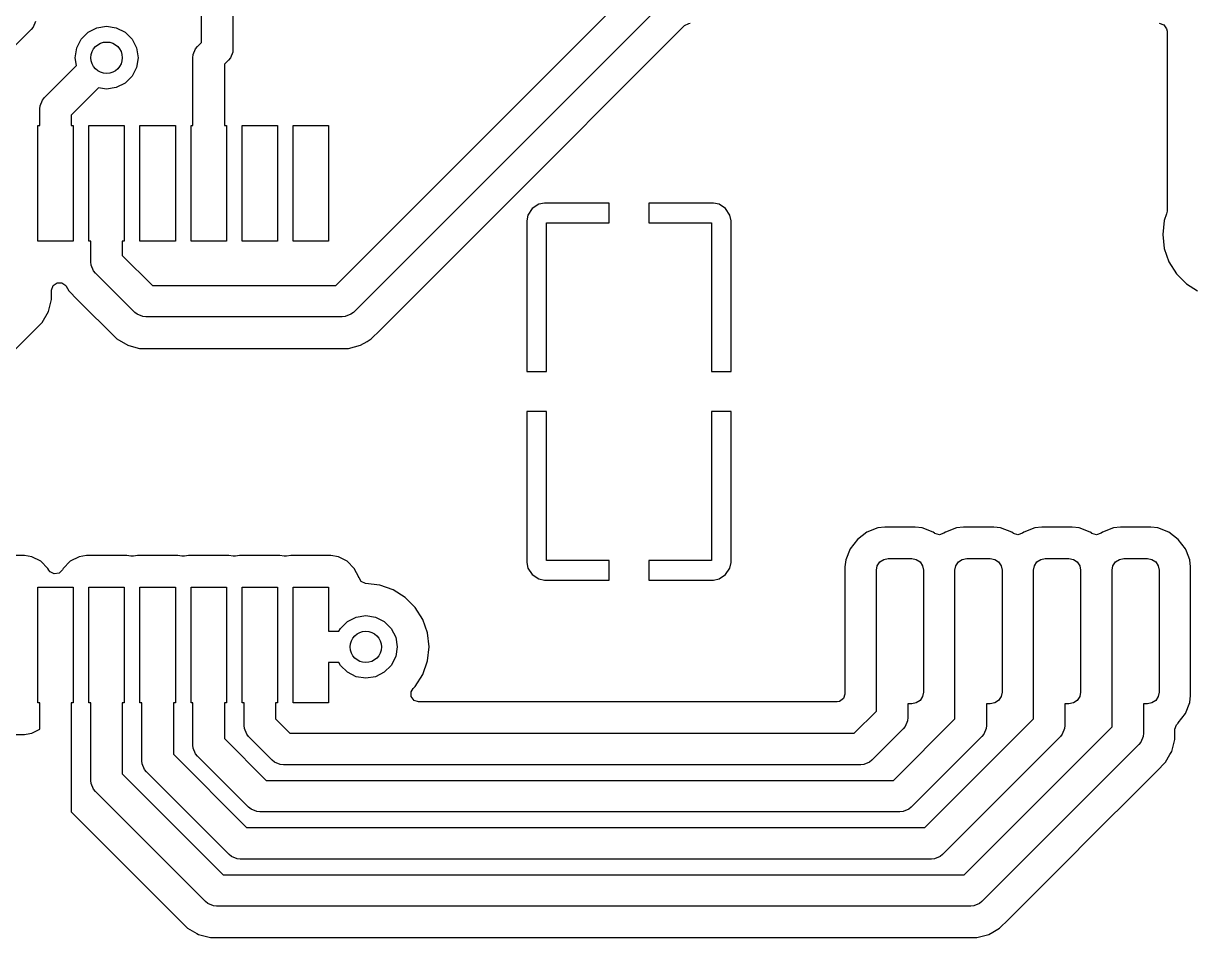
# Model space of a CAD drawing. Extents: x -0.18 to 2.18, y -0.18 to 2.58.
# Drawn here: x 0.502 to 1.088, y 1.516 to 1.974 of the extents above; entities that cross this region are included whole.
import ezdxf

# ---------------------------------------------------------------- set-up
doc = ezdxf.new("R2010")
doc.units = 0
doc.header["$MEASUREMENT"] = 0
doc.layers.add('BLACK', color=7, linetype='CONTINUOUS')

msp = doc.modelspace()

# ---------------------------------------------------------------- linework, layer by layer
at = {"layer": 'BLACK', "linetype": 'CONTINUOUS'}
for p, q in [((0.59091, 1.96425), (0.59091, 2.05547)), ((0.60665, 2.05221), (0.60665, 1.96098)), ((0.65816, 1.84252), (0.81961, 2.00397)), ((0.82759, 1.98969), (0.66699, 1.82908)), ((0.50772, 1.97484), (0.50655, 1.972)), ((0.50557, 1.97081), (0.48588, 1.95113)), ((0.50655, 1.972), (0.50557, 1.97081)), ((0.53057, 1.96595), (0.53405, 1.96943)), ((0.53405, 1.96943), (0.53844, 1.97167)), ((0.53844, 1.97167), (0.54331, 1.97244)), ((0.54331, 1.97244), (0.54817, 1.97167)), ((0.54817, 1.97167), (0.55256, 1.96943)), ((0.55256, 1.96943), (0.55605, 1.96595)), ((0.73519, 1.87499), (0.83298, 1.97278)), ((0.83298, 1.97278), (0.83513, 1.97387)), ((0.83513, 1.97387), (0.83574, 1.97392)), ((1.07089, 1.97392), (1.07318, 1.97317)), ((1.07318, 1.97317), (1.07459, 1.97122)), ((1.07459, 1.97122), (1.07478, 1.97002)), ((1.07478, 1.97002), (1.07478, 1.87975)), ((0.52833, 1.96156), (0.53057, 1.96595)), ((0.55605, 1.96595), (0.55828, 1.96156)), ((0.58892, 1.96226), (0.59091, 1.96425)), ((0.52756, 1.95669), (0.52833, 1.96156)), ((0.55828, 1.96156), (0.55906, 1.95669)), ((0.58661, 1.95669), (0.58677, 1.95823)), ((0.58677, 1.95823), (0.58794, 1.96107)), ((0.58794, 1.96107), (0.58892, 1.96226)), ((0.6065, 1.95945), (0.60533, 1.95661)), ((0.60665, 1.96098), (0.6065, 1.95945)), ((0.51215, 1.93667), (0.52819, 1.95271)), ((0.52819, 1.95271), (0.52756, 1.95669)), ((0.55828, 1.95183), (0.55605, 1.94744)), ((0.55906, 1.95669), (0.55828, 1.95183)), ((0.58661, 1.92274), (0.58661, 1.95669)), ((0.60435, 1.95542), (0.60236, 1.95343)), ((0.60236, 1.95343), (0.60236, 1.92274)), ((0.60533, 1.95661), (0.60435, 1.95542)), ((0.55605, 1.94744), (0.55256, 1.94395)), ((0.53933, 1.94158), (0.52559, 1.92784)), ((0.54331, 1.94094), (0.53933, 1.94158)), ((0.54817, 1.94172), (0.54331, 1.94094)), ((0.55256, 1.94395), (0.54817, 1.94172)), ((0.50999, 1.93264), (0.51117, 1.93548)), ((0.51117, 1.93548), (0.51215, 1.93667)), ((0.50984, 1.9311), (0.50999, 1.93264)), ((0.50984, 1.92274), (0.50984, 1.9311)), ((0.50886, 1.86467), (0.50886, 1.92274)), ((0.50886, 1.92274), (0.50984, 1.92274)), ((0.52559, 1.92784), (0.52559, 1.92274)), ((0.52559, 1.92274), (0.52657, 1.92274)), ((0.52657, 1.92274), (0.52657, 1.86467)), ((0.53445, 1.86467), (0.53445, 1.92274)), ((0.53445, 1.92274), (0.55217, 1.92274)), ((0.55217, 1.92274), (0.55217, 1.86467)), ((0.56004, 1.86467), (0.56004, 1.92274)), ((0.56004, 1.92274), (0.57776, 1.92274)), ((0.57776, 1.92274), (0.57776, 1.86467)), ((0.58563, 1.86467), (0.58563, 1.92274)), ((0.58563, 1.92274), (0.58661, 1.92274)), ((0.60236, 1.92274), (0.60335, 1.92274)), ((0.60335, 1.92274), (0.60335, 1.86467)), ((0.61122, 1.86467), (0.61122, 1.92274)), ((0.61122, 1.92274), (0.62894, 1.92274)), ((0.62894, 1.92274), (0.62894, 1.86467)), ((0.63681, 1.86467), (0.63681, 1.92274)), ((0.63681, 1.92274), (0.65453, 1.92274)), ((0.65453, 1.92274), (0.65453, 1.86467)), ((0.75668, 1.88111), (0.75451, 1.87786)), ((0.75994, 1.88329), (0.75668, 1.88111)), ((0.75668, 1.88111), (0.75668, 1.88111)), ((0.76281, 1.88386), (0.75994, 1.88329)), ((0.75994, 1.88329), (0.75994, 1.88329)), ((0.79512, 1.88386), (0.76281, 1.88386)), ((0.79512, 1.87402), (0.79512, 1.88386)), ((0.79512, 1.88386), (0.79512, 1.88386)), ((0.84743, 1.88386), (0.81512, 1.88386)), ((0.81512, 1.88386), (0.81512, 1.88386)), ((0.81512, 1.88386), (0.81512, 1.87402)), ((0.8503, 1.88329), (0.84743, 1.88386)), ((0.85355, 1.88111), (0.8503, 1.88329)), ((0.8503, 1.88329), (0.8503, 1.88329)), ((0.85573, 1.87786), (0.85355, 1.88111)), ((0.85355, 1.88111), (0.85355, 1.88111)), ((0.75451, 1.87786), (0.75394, 1.87499)), ((0.75451, 1.87786), (0.75451, 1.87786)), ((0.8563, 1.87499), (0.85573, 1.87786)), ((0.85573, 1.87786), (0.85573, 1.87786)), ((1.07456, 1.87847), (1.07341, 1.87517)), ((1.07478, 1.87975), (1.07456, 1.87847)), ((0.68034, 1.82013), (0.73519, 1.87499)), ((0.75394, 1.87499), (0.75394, 1.79937)), ((0.76378, 1.79937), (0.76378, 1.87402)), ((0.76378, 1.87402), (0.79512, 1.87402)), ((0.81512, 1.87402), (0.84646, 1.87402)), ((0.84646, 1.87402), (0.84646, 1.79937)), ((0.8563, 1.79937), (0.8563, 1.87499)), ((0.8563, 1.87499), (0.8563, 1.87499)), ((1.07341, 1.87517), (1.07262, 1.86811)), ((0.52657, 1.86467), (0.50886, 1.86467)), ((0.53543, 1.86467), (0.53445, 1.86467)), ((0.53543, 1.85433), (0.53543, 1.86467)), ((0.55217, 1.86467), (0.55118, 1.86467)), ((0.55118, 1.86467), (0.55118, 1.85759)), ((0.57776, 1.86467), (0.56004, 1.86467)), ((0.60335, 1.86467), (0.58563, 1.86467)), ((0.62894, 1.86467), (0.61122, 1.86467)), ((0.65453, 1.86467), (0.63681, 1.86467)), ((1.07262, 1.86811), (1.07341, 1.86105)), ((1.07341, 1.86105), (1.07341, 1.86105)), ((1.07341, 1.86105), (1.07576, 1.85435)), ((0.53558, 1.85279), (0.53543, 1.85433)), ((0.53676, 1.84996), (0.53558, 1.85279)), ((0.55118, 1.85759), (0.56625, 1.84252)), ((1.07576, 1.85435), (1.07576, 1.85435)), ((1.07576, 1.85435), (1.07953, 1.84834)), ((0.53774, 1.84876), (0.53676, 1.84996)), ((0.55742, 1.82908), (0.53774, 1.84876)), ((1.07953, 1.84834), (1.07953, 1.84834)), ((1.07953, 1.84834), (1.08456, 1.84331)), ((0.51577, 1.8402), (0.51651, 1.84249)), ((0.51577, 1.83547), (0.51577, 1.8402)), ((0.51651, 1.84249), (0.51846, 1.84391)), ((0.51846, 1.84391), (0.52087, 1.84391)), ((0.52087, 1.84391), (0.52282, 1.84249)), ((0.52282, 1.84249), (0.52304, 1.84215)), ((0.52304, 1.84215), (0.52439, 1.83981)), ((0.56625, 1.84252), (0.65816, 1.84252)), ((1.08456, 1.84331), (1.08456, 1.84331)), ((1.08456, 1.84331), (1.08456, 1.84331)), ((1.08456, 1.84331), (1.09013, 1.83981)), ((0.51416, 1.82946), (0.51577, 1.83547)), ((0.52439, 1.83981), (0.52879, 1.83541)), ((0.52879, 1.83541), (0.52879, 1.83541)), ((0.52879, 1.83541), (0.52879, 1.83541)), ((0.52879, 1.83541), (0.54848, 1.81573)), ((0.51104, 1.82407), (0.51416, 1.82946)), ((0.55862, 1.8281), (0.55742, 1.82908)), ((0.66699, 1.82908), (0.66579, 1.8281)), ((0.46635, 1.77937), (0.51104, 1.82407)), ((0.56146, 1.82692), (0.55862, 1.8281)), ((0.56299, 1.82677), (0.56146, 1.82692)), ((0.66142, 1.82677), (0.56299, 1.82677)), ((0.66295, 1.82692), (0.66142, 1.82677)), ((0.66579, 1.8281), (0.66295, 1.82692)), ((0.67593, 1.81573), (0.68034, 1.82013)), ((0.68034, 1.82013), (0.68034, 1.82013)), ((0.54848, 1.81573), (0.55387, 1.81262)), ((0.55387, 1.81262), (0.55387, 1.81262)), ((0.55387, 1.81262), (0.55387, 1.81262)), ((0.55387, 1.81262), (0.55687, 1.81181)), ((0.55687, 1.81181), (0.55988, 1.811)), ((0.55988, 1.811), (0.55988, 1.811)), ((0.55988, 1.811), (0.55988, 1.811)), ((0.55988, 1.811), (0.56634, 1.811)), ((0.56634, 1.811), (0.56634, 1.811)), ((0.56634, 1.811), (0.65807, 1.811)), ((0.65807, 1.811), (0.65807, 1.811)), ((0.65807, 1.811), (0.6583, 1.811)), ((0.6583, 1.811), (0.66453, 1.811)), ((0.66453, 1.811), (0.67054, 1.81262)), ((0.66453, 1.811), (0.66453, 1.811)), ((0.67054, 1.81262), (0.6739, 1.81455)), ((0.6739, 1.81455), (0.67593, 1.81573)), ((0.75394, 1.79937), (0.75394, 1.79937)), ((0.75394, 1.79937), (0.76378, 1.79937)), ((0.84646, 1.79937), (0.8563, 1.79937)), ((0.8563, 1.79937), (0.8563, 1.79937)), ((0.76378, 1.77937), (0.75394, 1.77937)), ((0.75394, 1.77937), (0.75394, 1.77937)), ((0.75394, 1.77937), (0.75394, 1.70375)), ((0.76378, 1.70472), (0.76378, 1.77937)), ((0.8563, 1.77937), (0.84646, 1.77937)), ((0.84646, 1.77937), (0.84646, 1.70472)), ((0.8563, 1.70375), (0.8563, 1.77937)), ((0.8563, 1.77937), (0.8563, 1.77937)), ((0.92432, 1.71887), (0.91957, 1.71527)), ((0.92986, 1.72106), (0.92432, 1.71887)), ((0.92432, 1.71887), (0.92432, 1.71887)), ((0.93334, 1.72148), (0.92986, 1.72106)), ((0.94855, 1.72148), (0.93334, 1.72148)), ((0.93334, 1.72148), (0.93334, 1.72148)), ((0.95203, 1.72106), (0.94855, 1.72148)), ((0.94855, 1.72148), (0.94855, 1.72148)), ((0.95757, 1.71887), (0.95203, 1.72106)), ((0.95827, 1.71834), (0.95757, 1.71887)), ((0.95757, 1.71887), (0.95757, 1.71887)), ((0.9584, 1.71825), (0.95827, 1.71834)), ((0.96071, 1.71755), (0.9584, 1.71825)), ((0.96298, 1.71834), (0.96071, 1.71755)), ((0.96369, 1.71887), (0.96298, 1.71834)), ((0.96923, 1.72106), (0.96369, 1.71887)), ((0.96369, 1.71887), (0.96369, 1.71887)), ((0.97271, 1.72148), (0.96923, 1.72106)), ((0.98792, 1.72148), (0.97271, 1.72148)), ((0.97271, 1.72148), (0.97271, 1.72148)), ((0.9914, 1.72106), (0.98792, 1.72148)), ((0.98792, 1.72148), (0.98792, 1.72148)), ((0.99694, 1.71887), (0.9914, 1.72106)), ((0.99765, 1.71834), (0.99694, 1.71887)), ((0.99694, 1.71887), (0.99694, 1.71887)), ((0.99777, 1.71825), (0.99765, 1.71834)), ((1.00008, 1.71755), (0.99777, 1.71825)), ((1.00235, 1.71834), (1.00008, 1.71755)), ((1.00306, 1.71887), (1.00235, 1.71834)), ((1.0086, 1.72106), (1.00306, 1.71887)), ((1.00306, 1.71887), (1.00306, 1.71887)), ((1.01208, 1.72148), (1.0086, 1.72106)), ((1.02729, 1.72148), (1.01208, 1.72148)), ((1.01208, 1.72148), (1.01208, 1.72148)), ((1.03077, 1.72106), (1.02729, 1.72148)), ((1.02729, 1.72148), (1.02729, 1.72148)), ((1.03631, 1.71887), (1.03077, 1.72106)), ((1.03702, 1.71834), (1.03631, 1.71887)), ((1.03631, 1.71887), (1.03631, 1.71887)), ((1.03714, 1.71825), (1.03702, 1.71834)), ((1.03945, 1.71755), (1.03714, 1.71825)), ((1.04173, 1.71834), (1.03945, 1.71755)), ((1.04243, 1.71887), (1.04173, 1.71834)), ((1.04797, 1.72106), (1.04243, 1.71887)), ((1.04243, 1.71887), (1.04243, 1.71887)), ((1.05145, 1.72148), (1.04797, 1.72106)), ((1.06666, 1.72148), (1.05145, 1.72148)), ((1.05145, 1.72148), (1.05145, 1.72148)), ((1.07014, 1.72106), (1.06666, 1.72148)), ((1.06666, 1.72148), (1.06666, 1.72148)), ((1.07568, 1.71887), (1.07014, 1.72106)), ((1.08043, 1.71527), (1.07568, 1.71887)), ((1.07568, 1.71887), (1.07568, 1.71887)), ((1.07568, 1.71887), (1.07568, 1.71887)), ((0.91957, 1.71527), (0.91597, 1.71053)), ((0.91957, 1.71527), (0.91957, 1.71527)), ((1.08403, 1.71053), (1.08043, 1.71527)), ((0.50223, 1.70717), (0.48203, 1.70717)), ((0.50592, 1.70658), (0.50223, 1.70717)), ((0.51037, 1.70431), (0.50592, 1.70658)), ((0.50592, 1.70658), (0.50592, 1.70658)), ((0.52952, 1.70658), (0.52507, 1.70431)), ((0.53321, 1.70717), (0.52952, 1.70658)), ((0.52952, 1.70658), (0.52952, 1.70658)), ((0.55341, 1.70717), (0.53321, 1.70717)), ((0.53321, 1.70717), (0.53321, 1.70717)), ((0.55549, 1.70683), (0.55341, 1.70717)), ((0.55671, 1.70683), (0.55549, 1.70683)), ((0.5588, 1.70717), (0.55671, 1.70683)), ((0.579, 1.70717), (0.5588, 1.70717)), ((0.5588, 1.70717), (0.5588, 1.70717)), ((0.58108, 1.70683), (0.579, 1.70717)), ((0.5823, 1.70683), (0.58108, 1.70683)), ((0.58439, 1.70717), (0.5823, 1.70683)), ((0.60459, 1.70717), (0.58439, 1.70717)), ((0.58439, 1.70717), (0.58439, 1.70717)), ((0.60667, 1.70683), (0.60459, 1.70717)), ((0.60789, 1.70683), (0.60667, 1.70683)), ((0.60998, 1.70717), (0.60789, 1.70683)), ((0.63018, 1.70717), (0.60998, 1.70717)), ((0.60998, 1.70717), (0.60998, 1.70717)), ((0.63226, 1.70683), (0.63018, 1.70717)), ((0.63348, 1.70683), (0.63226, 1.70683)), ((0.63557, 1.70717), (0.63348, 1.70683)), ((0.65577, 1.70717), (0.63557, 1.70717)), ((0.63557, 1.70717), (0.63557, 1.70717)), ((0.65946, 1.70658), (0.65577, 1.70717)), ((0.66391, 1.70431), (0.65946, 1.70658)), ((0.65946, 1.70658), (0.65946, 1.70658)), ((0.91597, 1.71053), (0.91378, 1.70498)), ((0.91597, 1.71053), (0.91597, 1.71053)), ((0.93278, 1.70526), (0.93504, 1.70571)), ((0.93504, 1.70571), (0.94685, 1.70571)), ((0.94685, 1.70571), (0.94911, 1.70526)), ((0.97215, 1.70526), (0.97441, 1.70571)), ((0.97441, 1.70571), (0.98622, 1.70571)), ((0.98622, 1.70571), (0.98848, 1.70526)), ((1.01152, 1.70526), (1.01378, 1.70571)), ((1.01378, 1.70571), (1.02559, 1.70571)), ((1.02559, 1.70571), (1.02785, 1.70526)), ((1.05089, 1.70526), (1.05315, 1.70571)), ((1.05315, 1.70571), (1.06496, 1.70571)), ((1.06496, 1.70571), (1.06722, 1.70526)), ((1.08448, 1.70938), (1.08403, 1.71053)), ((1.08403, 1.71053), (1.08403, 1.71053)), ((1.08403, 1.71053), (1.08403, 1.71053)), ((1.08622, 1.70498), (1.08448, 1.70938)), ((0.5139, 1.70078), (0.51037, 1.70431)), ((0.51421, 1.70017), (0.5139, 1.70078)), ((0.51424, 1.70011), (0.51421, 1.70017)), ((0.51496, 1.69912), (0.51424, 1.70011)), ((0.52119, 1.70011), (0.51949, 1.6984)), ((0.52153, 1.70078), (0.52119, 1.70011)), ((0.52507, 1.70431), (0.52153, 1.70078)), ((0.66744, 1.70078), (0.66391, 1.70431)), ((0.66971, 1.69633), (0.66744, 1.70078)), ((0.75394, 1.70375), (0.75451, 1.70088)), ((0.75451, 1.70088), (0.75451, 1.70088)), ((0.75451, 1.70088), (0.75668, 1.69763)), ((0.79512, 1.70472), (0.76378, 1.70472)), ((0.79512, 1.69488), (0.79512, 1.70472)), ((0.84646, 1.70472), (0.81512, 1.70472)), ((0.81512, 1.70472), (0.81512, 1.69488)), ((0.85355, 1.69763), (0.85573, 1.70088)), ((0.85573, 1.70088), (0.8563, 1.70375)), ((0.85573, 1.70088), (0.85573, 1.70088)), ((0.8563, 1.70375), (0.8563, 1.70375)), ((0.91378, 1.70498), (0.91337, 1.7015)), ((0.91337, 1.7015), (0.91337, 1.63778)), ((0.92913, 1.6998), (0.92958, 1.70206)), ((0.92913, 1.66929), (0.92913, 1.6998)), ((0.92958, 1.70206), (0.93086, 1.70398)), ((0.93086, 1.70398), (0.93278, 1.70526)), ((0.94911, 1.70526), (0.95103, 1.70398)), ((0.95103, 1.70398), (0.95231, 1.70206)), ((0.95231, 1.70206), (0.95276, 1.6998)), ((0.95276, 1.6998), (0.95276, 1.63878)), ((0.9685, 1.6998), (0.96895, 1.70206)), ((0.9685, 1.66929), (0.9685, 1.6998)), ((0.96895, 1.70206), (0.97023, 1.70398)), ((0.97023, 1.70398), (0.97215, 1.70526)), ((0.98848, 1.70526), (0.9904, 1.70398)), ((0.9904, 1.70398), (0.99168, 1.70206)), ((0.99168, 1.70206), (0.99213, 1.6998)), ((0.99213, 1.6998), (0.99213, 1.63878)), ((1.00787, 1.6998), (1.00832, 1.70206)), ((1.00787, 1.66929), (1.00787, 1.6998)), ((1.00832, 1.70206), (1.0096, 1.70398)), ((1.0096, 1.70398), (1.01152, 1.70526)), ((1.02785, 1.70526), (1.02977, 1.70398)), ((1.02977, 1.70398), (1.03105, 1.70206)), ((1.03105, 1.70206), (1.0315, 1.6998)), ((1.0315, 1.6998), (1.0315, 1.63878)), ((1.04724, 1.6998), (1.04769, 1.70206)), ((1.04724, 1.66929), (1.04724, 1.6998)), ((1.04769, 1.70206), (1.04897, 1.70398)), ((1.04897, 1.70398), (1.05089, 1.70526)), ((1.06722, 1.70526), (1.06914, 1.70398)), ((1.06914, 1.70398), (1.07042, 1.70206)), ((1.07042, 1.70206), (1.07087, 1.6998)), ((1.07087, 1.6998), (1.07087, 1.63878)), ((1.08663, 1.7015), (1.08622, 1.70498)), ((1.08663, 1.63708), (1.08663, 1.7015)), ((0.51711, 1.69803), (0.51496, 1.69912)), ((0.51949, 1.6984), (0.51711, 1.69803)), ((0.66971, 1.69632), (0.66971, 1.69633)), ((0.66971, 1.69633), (0.66971, 1.69633)), ((0.66973, 1.69624), (0.66971, 1.69632)), ((0.66976, 1.69619), (0.66973, 1.69624)), ((0.66981, 1.69604), (0.66976, 1.69619)), ((0.66984, 1.69605), (0.66981, 1.69604)), ((0.67092, 1.69414), (0.66984, 1.69605)), ((0.67311, 1.69315), (0.67092, 1.69414)), ((0.75668, 1.69763), (0.75668, 1.69763)), ((0.75668, 1.69763), (0.75994, 1.69545)), ((0.75994, 1.69545), (0.75994, 1.69545)), ((0.75994, 1.69545), (0.76281, 1.69488)), ((0.76281, 1.69488), (0.76281, 1.69488)), ((0.76281, 1.69488), (0.79512, 1.69488)), ((0.79512, 1.69488), (0.79512, 1.69488)), ((0.81512, 1.69488), (0.81512, 1.69488)), ((0.81512, 1.69488), (0.84743, 1.69488)), ((0.84743, 1.69488), (0.8503, 1.69545)), ((0.84743, 1.69488), (0.84743, 1.69488)), ((0.8503, 1.69545), (0.85355, 1.69763)), ((0.8503, 1.69545), (0.8503, 1.69545)), ((0.85355, 1.69763), (0.85355, 1.69763)), ((0.50886, 1.63333), (0.50886, 1.6914)), ((0.50886, 1.6914), (0.52657, 1.6914)), ((0.52657, 1.6914), (0.52657, 1.63333)), ((0.53445, 1.63333), (0.53445, 1.6914)), ((0.53445, 1.6914), (0.55217, 1.6914)), ((0.55217, 1.6914), (0.55217, 1.63333)), ((0.56004, 1.63333), (0.56004, 1.6914)), ((0.56004, 1.6914), (0.57776, 1.6914)), ((0.57776, 1.6914), (0.57776, 1.63333)), ((0.58563, 1.63333), (0.58563, 1.6914)), ((0.58563, 1.6914), (0.60335, 1.6914)), ((0.60335, 1.6914), (0.60335, 1.63333)), ((0.61122, 1.63333), (0.61122, 1.6914)), ((0.61122, 1.6914), (0.62894, 1.6914)), ((0.62894, 1.6914), (0.62894, 1.63333)), ((0.63681, 1.63333), (0.63681, 1.6914)), ((0.63681, 1.6914), (0.65453, 1.6914)), ((0.65453, 1.6914), (0.65453, 1.66929)), ((0.68029, 1.69234), (0.67311, 1.69315)), ((0.68699, 1.68999), (0.68029, 1.69234)), ((0.68029, 1.69234), (0.68029, 1.69234)), ((0.693, 1.68621), (0.68699, 1.68999)), ((0.69802, 1.68119), (0.693, 1.68621)), ((0.693, 1.68621), (0.693, 1.68621)), ((0.693, 1.68621), (0.693, 1.68621)), ((0.66397, 1.67416), (0.66836, 1.67639)), ((0.66836, 1.67639), (0.67323, 1.67717)), ((0.67323, 1.67717), (0.67809, 1.67639)), ((0.67809, 1.67639), (0.68248, 1.67416)), ((0.7018, 1.67518), (0.69802, 1.68119)), ((0.65978, 1.66929), (0.66049, 1.67067)), ((0.66049, 1.67067), (0.66397, 1.67416)), ((0.68248, 1.67416), (0.68597, 1.67067)), ((0.68597, 1.67067), (0.68821, 1.66628)), ((0.70415, 1.66847), (0.7018, 1.67518)), ((0.65453, 1.66929), (0.65978, 1.66929)), ((0.68821, 1.66628), (0.68898, 1.66142)), ((0.70494, 1.66142), (0.70415, 1.66847)), ((0.92913, 1.62925), (0.92913, 1.66929)), ((0.9685, 1.62531), (0.9685, 1.66929)), ((1.00787, 1.62531), (1.00787, 1.66929)), ((1.04724, 1.62137), (1.04724, 1.66929)), ((0.68898, 1.66142), (0.68821, 1.65655)), ((0.70415, 1.65436), (0.70494, 1.66142)), ((0.65978, 1.65354), (0.65453, 1.65354)), ((0.65453, 1.65354), (0.65453, 1.63333)), ((0.66049, 1.65216), (0.65978, 1.65354)), ((0.68821, 1.65655), (0.68597, 1.65216)), ((0.7018, 1.64766), (0.70415, 1.65436)), ((0.66397, 1.64868), (0.66049, 1.65216)), ((0.66836, 1.64644), (0.66397, 1.64868)), ((0.68248, 1.64868), (0.67809, 1.64644)), ((0.68597, 1.65216), (0.68248, 1.64868)), ((0.69802, 1.64164), (0.7018, 1.64766)), ((0.67323, 1.64567), (0.66836, 1.64644)), ((0.67809, 1.64644), (0.67323, 1.64567)), ((0.69691, 1.64053), (0.69802, 1.64164)), ((0.69596, 1.63898), (0.69691, 1.64053)), ((0.69596, 1.63657), (0.69596, 1.63898)), ((0.69738, 1.63462), (0.69596, 1.63657)), ((0.91262, 1.63548), (0.91067, 1.63407)), ((0.91337, 1.63778), (0.91262, 1.63548)), ((0.95231, 1.63652), (0.95103, 1.6346)), ((0.95276, 1.63878), (0.95231, 1.63652)), ((0.99168, 1.63652), (0.9904, 1.6346)), ((0.99213, 1.63878), (0.99168, 1.63652)), ((1.03105, 1.63652), (1.02977, 1.6346)), ((1.0315, 1.63878), (1.03105, 1.63652)), ((1.07042, 1.63652), (1.06914, 1.6346)), ((1.07087, 1.63878), (1.07042, 1.63652)), ((1.08622, 1.6336), (1.08663, 1.63708)), ((0.50984, 1.63333), (0.50886, 1.63333)), ((0.50984, 1.62014), (0.50984, 1.63333)), ((0.52657, 1.63333), (0.52559, 1.63333)), ((0.52559, 1.63333), (0.52559, 1.57877)), ((0.53543, 1.63333), (0.53445, 1.63333)), ((0.53543, 1.59449), (0.53543, 1.63333)), ((0.55217, 1.63333), (0.55118, 1.63333)), ((0.55118, 1.63333), (0.55118, 1.59775)), ((0.56102, 1.63333), (0.56004, 1.63333)), ((0.56102, 1.60433), (0.56102, 1.63333)), ((0.57776, 1.63333), (0.57677, 1.63333)), ((0.57677, 1.63333), (0.57677, 1.60759)), ((0.58661, 1.63333), (0.58563, 1.63333)), ((0.58661, 1.6122), (0.58661, 1.63333)), ((0.60335, 1.63333), (0.60236, 1.63333)), ((0.60236, 1.63333), (0.60236, 1.61547)), ((0.6122, 1.63333), (0.61122, 1.63333)), ((0.6122, 1.62205), (0.6122, 1.63333)), ((0.62894, 1.63333), (0.62795, 1.63333)), ((0.62795, 1.63333), (0.62795, 1.62531)), ((0.65453, 1.63333), (0.63681, 1.63333)), ((0.69967, 1.63388), (0.69738, 1.63462)), ((0.90947, 1.63388), (0.69967, 1.63388)), ((0.91067, 1.63407), (0.90947, 1.63388)), ((0.918, 1.61811), (0.92913, 1.62925)), ((0.94685, 1.63287), (0.94488, 1.63287)), ((0.94488, 1.63287), (0.94488, 1.62598)), ((0.94911, 1.63332), (0.94685, 1.63287)), ((0.95103, 1.6346), (0.94911, 1.63332)), ((0.98622, 1.63287), (0.98425, 1.63287)), ((0.98425, 1.63287), (0.98425, 1.62205)), ((0.98848, 1.63332), (0.98622, 1.63287)), ((0.9904, 1.6346), (0.98848, 1.63332)), ((1.02559, 1.63287), (1.02362, 1.63287)), ((1.02362, 1.63287), (1.02362, 1.62205)), ((1.02785, 1.63332), (1.02559, 1.63287)), ((1.02977, 1.6346), (1.02785, 1.63332)), ((1.06496, 1.63287), (1.06299, 1.63287)), ((1.06299, 1.63287), (1.06299, 1.61811)), ((1.06722, 1.63332), (1.06496, 1.63287)), ((1.06914, 1.6346), (1.06722, 1.63332)), ((1.08403, 1.62806), (1.08622, 1.6336)), ((0.62795, 1.62531), (0.63515, 1.61811)), ((0.93768, 1.59449), (0.9685, 1.62531)), ((0.94473, 1.62445), (0.94355, 1.62161)), ((0.94488, 1.62598), (0.94473, 1.62445)), ((0.95343, 1.57087), (1.00787, 1.62531)), ((1.0803, 1.62321), (1.08043, 1.62331)), ((1.08043, 1.62331), (1.08403, 1.62806)), ((0.48203, 1.61756), (0.50223, 1.61756)), ((0.50223, 1.61756), (0.50492, 1.61799)), ((0.50223, 1.61756), (0.50223, 1.61756)), ((0.50223, 1.61756), (0.50223, 1.61756)), ((0.50492, 1.61799), (0.50592, 1.61814)), ((0.50592, 1.61814), (0.50984, 1.62014)), ((0.50592, 1.61814), (0.50592, 1.61814)), ((0.50592, 1.61814), (0.50592, 1.61814)), ((0.61236, 1.62051), (0.6122, 1.62205)), ((0.61353, 1.61767), (0.61236, 1.62051)), ((0.61451, 1.61648), (0.61353, 1.61767)), ((0.63515, 1.61811), (0.918, 1.61811)), ((0.94258, 1.62042), (0.92683, 1.60467)), ((0.94355, 1.62161), (0.94258, 1.62042)), ((0.97312, 1.54724), (1.04724, 1.62137)), ((0.98292, 1.61767), (0.98195, 1.61648)), ((0.9841, 1.62051), (0.98292, 1.61767)), ((0.98425, 1.62205), (0.9841, 1.62051)), ((1.0223, 1.61767), (1.02132, 1.61648)), ((1.02347, 1.62051), (1.0223, 1.61767)), ((1.02362, 1.62205), (1.02347, 1.62051)), ((1.06299, 1.61811), (1.06284, 1.61657)), ((1.07876, 1.62011), (1.0795, 1.6224)), ((1.07876, 1.615), (1.07876, 1.62011)), ((1.0795, 1.6224), (1.0803, 1.62321)), ((0.58677, 1.61067), (0.58661, 1.6122)), ((0.60236, 1.61547), (0.62334, 1.59449)), ((0.62632, 1.60467), (0.61451, 1.61648)), ((0.98195, 1.61648), (0.94651, 1.58105)), ((1.02132, 1.61648), (0.96226, 1.55742)), ((1.06069, 1.61254), (0.98195, 1.5338)), ((1.06167, 1.61374), (1.06069, 1.61254)), ((1.06284, 1.61657), (1.06167, 1.61374)), ((1.07715, 1.60898), (1.07876, 1.615)), ((0.57677, 1.60759), (0.6135, 1.57087)), ((0.58794, 1.60783), (0.58677, 1.61067)), ((0.58892, 1.60664), (0.58794, 1.60783)), ((0.61451, 1.58105), (0.58892, 1.60664)), ((1.07404, 1.60359), (1.07626, 1.60744)), ((1.07626, 1.60744), (1.07715, 1.60898)), ((0.56117, 1.60279), (0.56102, 1.60433)), ((0.56235, 1.59996), (0.56117, 1.60279)), ((0.56333, 1.59876), (0.56235, 1.59996)), ((0.62752, 1.60369), (0.62632, 1.60467)), ((0.63035, 1.60251), (0.62752, 1.60369)), ((0.63189, 1.60236), (0.63035, 1.60251)), ((0.92126, 1.60236), (0.63189, 1.60236)), ((0.9228, 1.60251), (0.92126, 1.60236)), ((0.92563, 1.60369), (0.9228, 1.60251)), ((0.92683, 1.60467), (0.92563, 1.60369)), ((1.06963, 1.59919), (1.07404, 1.60359)), ((0.53558, 1.59295), (0.53543, 1.59449)), ((0.55118, 1.59775), (0.60169, 1.54724)), ((0.60467, 1.55742), (0.56333, 1.59876)), ((0.62334, 1.59449), (0.93768, 1.59449)), ((1.05525, 1.5848), (1.06681, 1.59637)), ((1.06681, 1.59637), (1.06963, 1.59919)), ((1.06963, 1.59919), (1.06963, 1.59919)), ((0.53676, 1.59011), (0.53558, 1.59295)), ((0.53774, 1.58892), (0.53676, 1.59011)), ((0.59286, 1.5338), (0.53774, 1.58892)), ((1.04336, 1.57292), (1.05525, 1.5848)), ((0.52559, 1.57877), (0.52879, 1.57557)), ((0.6157, 1.58007), (0.61451, 1.58105)), ((0.61854, 1.57889), (0.6157, 1.58007)), ((0.62008, 1.57874), (0.61854, 1.57889)), ((0.94094, 1.57874), (0.62008, 1.57874)), ((0.94248, 1.57889), (0.94094, 1.57874)), ((0.94532, 1.58007), (0.94248, 1.57889)), ((0.94651, 1.58105), (0.94532, 1.58007)), ((0.52879, 1.57557), (0.52879, 1.57557)), ((0.52879, 1.57557), (0.57951, 1.52485)), ((0.6135, 1.57087), (0.95343, 1.57087)), ((1.01784, 1.5474), (1.04336, 1.57292)), ((0.60586, 1.55645), (0.60467, 1.55742)), ((0.6087, 1.55527), (0.60586, 1.55645)), ((0.61024, 1.55512), (0.6087, 1.55527)), ((0.95669, 1.55512), (0.61024, 1.55512)), ((0.95823, 1.55527), (0.95669, 1.55512)), ((0.96107, 1.55645), (0.95823, 1.55527)), ((0.96226, 1.55742), (0.96107, 1.55645)), ((0.60169, 1.54724), (0.97312, 1.54724)), ((0.9953, 1.52485), (1.01784, 1.5474)), ((0.59405, 1.53282), (0.59286, 1.5338)), ((0.59689, 1.53165), (0.59405, 1.53282)), ((0.59843, 1.5315), (0.59689, 1.53165)), ((0.97638, 1.5315), (0.59843, 1.5315)), ((0.97791, 1.53165), (0.97638, 1.5315)), ((0.98075, 1.53282), (0.97791, 1.53165)), ((0.98195, 1.5338), (0.98075, 1.53282)), ((0.57951, 1.52485), (0.57951, 1.52485)), ((0.57951, 1.52485), (0.58391, 1.52045)), ((0.99089, 1.52045), (0.9953, 1.52485)), ((0.9953, 1.52485), (0.9953, 1.52485)), ((0.58391, 1.52045), (0.58391, 1.52045)), ((0.58391, 1.52045), (0.58391, 1.52045)), ((0.58391, 1.52045), (0.58391, 1.52045)), ((0.58391, 1.52045), (0.58733, 1.51848)), ((0.58733, 1.51848), (0.58733, 1.51848)), ((0.58733, 1.51848), (0.58733, 1.51848)), ((0.58733, 1.51848), (0.58847, 1.51782)), ((0.58847, 1.51782), (0.5893, 1.51734)), ((0.9855, 1.51734), (0.98748, 1.51848)), ((0.98748, 1.51848), (0.99089, 1.52045)), ((0.5893, 1.51734), (0.59531, 1.51573)), ((0.59531, 1.51573), (0.59531, 1.51573)), ((0.59531, 1.51573), (0.60178, 1.51573)), ((0.60178, 1.51573), (0.60178, 1.51573)), ((0.60178, 1.51573), (0.97303, 1.51573)), ((0.97303, 1.51573), (0.97303, 1.51573)), ((0.97303, 1.51573), (0.97327, 1.51573)), ((0.97327, 1.51573), (0.97949, 1.51573)), ((0.97949, 1.51573), (0.9855, 1.51734)), ((0.97949, 1.51573), (0.97949, 1.51573))]:
    msp.add_line(p, q, dxfattribs=at)
at = {"layer": 'BLACK'}
for centre in [(0.54331, 1.95669), (0.67323, 1.66142)]:
    msp.add_circle(centre, 0.00787, dxfattribs=at)

doc.saveas('drawing.dxf')
